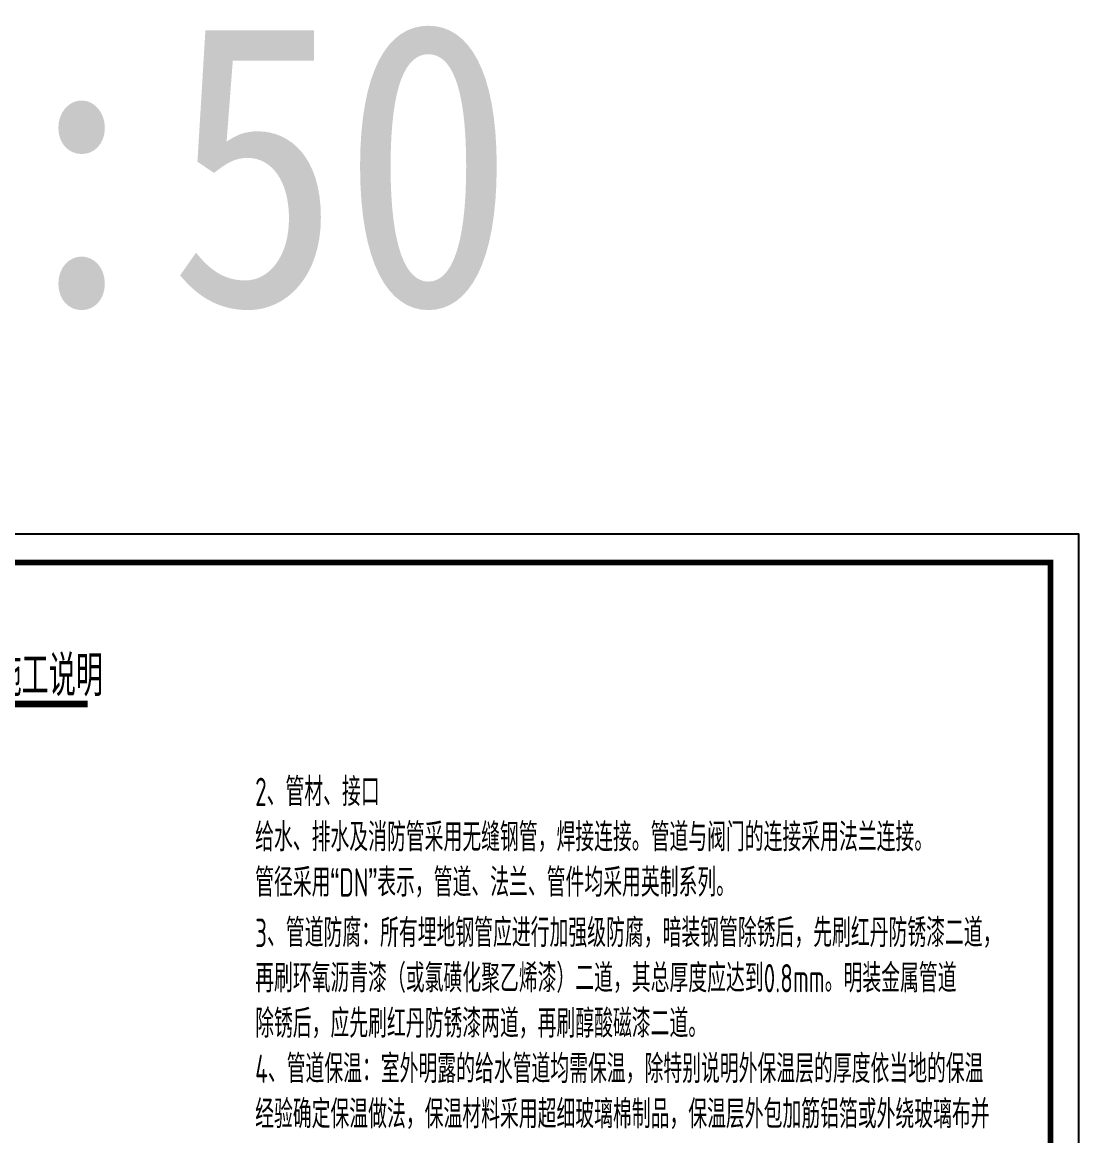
# Model space of a CAD drawing. Extents: x 84552 to 1115094, y -331058 to 102248.
# Drawn here: x 116115 to 125441, y 65474 to 75303 of the extents above; entities that cross this region are included whole.
import ezdxf

# ---------------------------------------------------------------- set-up
doc = ezdxf.new("R2010")
doc.units = 0
doc.header["$LTSCALE"] = 1000
doc.header["$MEASUREMENT"] = 0
for name, color, linetype in [('TWT_TITLE', 7, 'Continuous'), ('图名', 15, 'Continuous'), ('外轮廓中实线', 3, 'Continuous')]:
    doc.layers.add(name, color=color, linetype=linetype)
doc.styles.add('sceie', font='sceie.shx', dxfattribs={"width": 0.7, "bigfont": 'sceic.shx'})
doc.styles.add('宋体', font='', dxfattribs={"width": 0.6})
doc.styles.get('宋体').set_extended_font_data('SimSun')

msp = doc.modelspace()

# ---------------------------------------------------------------- linework, layer by layer
at = {"layer": 'TWT_TITLE'}
msp.add_lwpolyline([(104440.8, 55934.7), (125440.8, 55934.7), (125440.8, 70784.7), (104440.8, 70784.7)], close=True, dxfattribs=at)
at = {"layer": 'TWT_TITLE', "const_width": 50}
msp.add_lwpolyline([(105690.8, 56184.7), (125190.8, 56184.7), (125190.8, 70534.7), (105690.8, 70534.7)], close=True, dxfattribs=at)
at = {"layer": 'TWT_TITLE', "const_width": 40}
msp.add_lwpolyline([(125190.8, 56184.7), (125190.8, 70534.7)], dxfattribs=at)
at = {"layer": '外轮廓中实线', "const_width": 60}
msp.add_lwpolyline([(114189.2, 69284.7), (116692.5, 69284.7)], dxfattribs=at)

# ---------------------------------------------------------------- texts
at = {"linetype": 'Continuous', "style": 'sceie', "width": 0.7}
for s, height, p in [('消防泵房设计与施工说明', 360, (114194.4, 69354.7)), ('2、管材、接口', 250, (118170.7, 68384.7)), ('给水、排水及消防管采用无缝钢管，焊接连接。管道与阀门的连接采用法兰连接。', 250, (118170.7, 67984.7)), ('管径采用“DN”表示，管道、法兰、管件均采用英制系列。', 250, (118170.7, 67584.7)), ('3、管道防腐：所有埋地钢管应进行加强级防腐，暗装钢管除锈后，先刷红丹防锈漆二道，', 250, (118170.7, 67139.9)), ('再刷环氧沥青漆（或氯磺化聚乙烯漆）二道，其总厚度应达到0.8mm。明装金属管道', 250, (118170.7, 66739.9)), ('除锈后，应先刷红丹防锈漆两道，再刷醇酸磁漆二道。', 250, (118170.7, 66339.9)), ('4、管道保温：室外明露的给水管道均需保温，除特别说明外保温层的厚度依当地的保温', 250, (118170.7, 65939.9)), ('经验确定保温做法，保温材料采用超细玻璃棉制品，保温层外包加筋铝箔或外绕玻璃布并', 250, (118170.7, 65539.9))]:
    msp.add_text(s, height=height, dxfattribs=at).set_placement(p)
at = {"layer": '图名', "style": '宋体', "width": 0.9}
msp.add_text(' A3  1:50', height=2500, dxfattribs=at).set_placement((106689.8, 72803.3))

doc.saveas('drawing.dxf')
